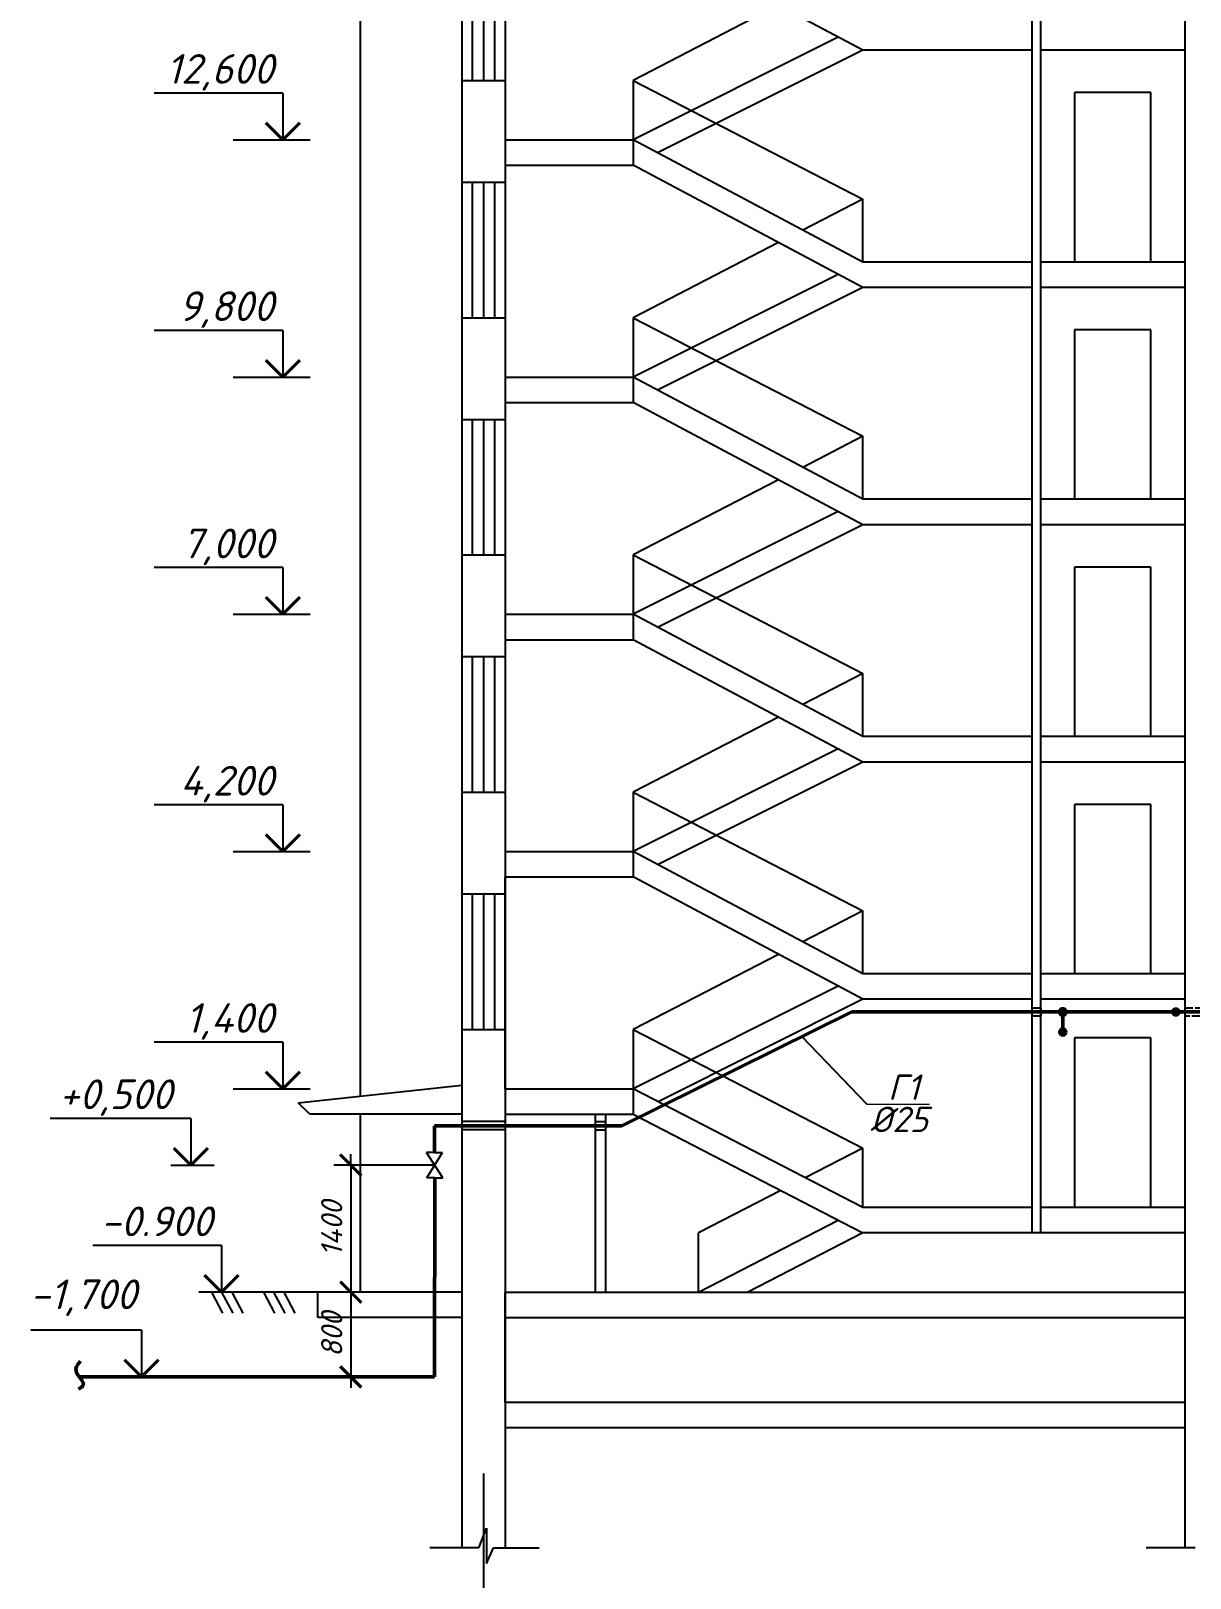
# Model space of a CAD drawing. Header units: millimetres. Extents: x -710977 to 10671, y -929782 to 89628.
# Drawn here: x 1420.1 to 1556.9, y 4478.1 to 4660.6 of the extents above; entities that cross this region are included whole.
import ezdxf

# ---------------------------------------------------------------- set-up
doc = ezdxf.new("R2010")
doc.units = ezdxf.units.MM
doc.header["$LTSCALE"] = 0.4
doc.linetypes.add('ACAD_ISO02W100', pattern=[15, 12, -3])
for name, color, linetype, lineweight in [('A-WALL', 113, 'Continuous', 9), ('I-WALL', 2, 'Continuous', 9), ('Надписи', 7, 'Continuous', 20), ('среднегодовой', 255, 'Continuous', 25)]:
    doc.layers.add(name, color=color, linetype=linetype, lineweight=lineweight)
for name, color, linetype in [('VPORTS', 7, 'Continuous'), ('аксонометрия', 84, 'Continuous'), ('кварталыИнфо', 7, 'Continuous'), ('оси', 255, 'Continuous'), ('СхемаГидравлика', 7, 'Continuous')]:
    doc.layers.add(name, color=color, linetype=linetype)
doc.styles.add('Zhenka', font='isocpeur.ttf', dxfattribs={"height": 400})
doc.styles.add('размерный', font='isocpeui.ttf')
doc.styles.add('текстовый', font='isocpeui.ttf', dxfattribs={"height": 5})
doc.dimstyles.new('размерный', dxfattribs={"dimtxt": 5, "dimasz": 2.5, "dimexe": 2, "dimexo": 0, "dimgap": 1, "dimtad": 1, "dimtxsty": 'размерный', "dimblk": 'ARCHTICK', "dimcen": 2.5, "dimadec": 0, "dimazin": 0, "dimtfac": 1, "dimtmove": 0, "dimatfit": 2, "dimfxl": 1.25, "dimarcsym": 0})

# ---------------------------------------------------------------- blocks, each defined once
blk = doc.blocks.new('_ArchTick')
at = {"color": 0, "linetype": 'ByBlock', "const_width": 0.15}
blk.add_lwpolyline([(-0.5, -0.5), (0.5, 0.5)], dxfattribs=at)
blk = doc.blocks.new('*D31')
at = {"layer": 'Defpoints', "color": 0, "transparency": 16777216}
for p in [(1467.75, 4511.81), (1457.85, 4501.81), (1467.74, 4501.81)]:
    blk.add_point(p, dxfattribs=at)
at = {"layer": 'среднегодовой', "color": 0, "lineweight": -2, "transparency": 16777216}
for p, q in [((1467.75, 4511.81), (1455.85, 4511.81)), ((1457.85, 4511.81), (1457.85, 4501.81)), ((1467.74, 4501.81), (1455.85, 4501.81))]:
    blk.add_line(p, q, dxfattribs=at)
at = {"layer": 'среднегодовой', "color": 0, "lineweight": -2, "transparency": 16777216, "xscale": 2.5, "yscale": 2.5, "zscale": 2.5}
for p, rotation in [((1457.85, 4511.81), 90), ((1457.85, 4501.81), 270)]:
    blk.add_blockref('_ArchTick', p, dxfattribs=dict(at, rotation=rotation))
at = {"layer": 'среднегодовой', "color": 0, "lineweight": 25, "transparency": 16777216, "insert": (1455.6, 4506.81), "char_height": 2.5, "attachment_point": 5, "rotation": 90, "style": 'размерный'}
blk.add_mtext('800', dxfattribs=at)
blk = doc.blocks.new('*D30')
at = {"layer": 'Defpoints', "color": 0, "transparency": 16777216}
for p in [(1467.74, 4526.81), (1457.85, 4511.81), (1467.74, 4511.81)]:
    blk.add_point(p, dxfattribs=at)
at = {"layer": 'среднегодовой', "color": 0, "lineweight": -2, "transparency": 16777216}
for p, q in [((1467.74, 4526.81), (1455.85, 4526.81)), ((1457.85, 4526.81), (1457.85, 4511.81)), ((1467.74, 4511.81), (1455.85, 4511.81))]:
    blk.add_line(p, q, dxfattribs=at)
at = {"layer": 'среднегодовой', "color": 0, "lineweight": -2, "transparency": 16777216, "xscale": 2.5, "yscale": 2.5, "zscale": 2.5}
for p, rotation in [((1457.85, 4526.81), 90), ((1457.85, 4511.81), 270)]:
    blk.add_blockref('_ArchTick', p, dxfattribs=dict(at, rotation=rotation))
at = {"layer": 'среднегодовой', "color": 0, "lineweight": 25, "transparency": 16777216, "insert": (1455.6, 4519.31), "char_height": 2.5, "attachment_point": 5, "rotation": 90, "style": 'размерный'}
blk.add_mtext('1400', dxfattribs=at)

msp = doc.modelspace()

# ---------------------------------------------------------------- hatches: boundary and pattern name
at = {"layer": 'СхемаГидравлика', "lineweight": 50}
h = msp.add_hatch(color=256, dxfattribs=at)
h.dxf.hatch_style = 1
edge = h.paths.add_edge_path()
edge.add_arc((1541.844, 4544.872), 0.391, 0, 360)
at = {"layer": 'СхемаГидравлика', "lineweight": 40}
h = msp.add_hatch(color=256, dxfattribs=at)
h.dxf.hatch_style = 1
edge = h.paths.add_edge_path()
edge.add_arc((1555.178, 4544.872), 0.391, 0, 360)
h = msp.add_hatch(color=256, dxfattribs=at)
h.dxf.hatch_style = 1
edge = h.paths.add_edge_path()
edge.add_arc((1541.844, 4542.507), 0.391, 0, 360)

# ---------------------------------------------------------------- linework, layer by layer
at = {"color": 7, "lineweight": 25}
for p, q in [((1472.183, 4670.806), (1472.183, 4654.806)), ((1473.494, 4670.806), (1473.494, 4654.806)), ((1474.805, 4670.806), (1474.805, 4654.806)), ((1470.944, 4654.806), (1476.044, 4654.806)), ((1449.84, 4653.309), (1434.65, 4653.309)), ((1449.84, 4653.309), (1449.84, 4647.806)), ((1443.959, 4647.806), (1453.071, 4647.806)), ((1470.944, 4642.806), (1476.044, 4642.806)), ((1472.183, 4642.806), (1472.183, 4626.806)), ((1473.494, 4642.806), (1473.494, 4626.806)), ((1474.805, 4642.806), (1474.805, 4626.806)), ((1470.944, 4626.806), (1476.044, 4626.806)), ((1449.84, 4625.309), (1434.65, 4625.309)), ((1449.84, 4625.309), (1449.84, 4619.806)), ((1443.959, 4619.806), (1453.071, 4619.806)), ((1470.944, 4614.806), (1476.044, 4614.806)), ((1472.183, 4614.806), (1472.183, 4598.806)), ((1473.494, 4614.806), (1473.494, 4598.806)), ((1474.805, 4614.806), (1474.805, 4598.806)), ((1449.84, 4597.309), (1434.65, 4597.309)), ((1449.84, 4597.309), (1449.84, 4591.806)), ((1470.944, 4598.806), (1476.044, 4598.806)), ((1443.959, 4591.806), (1453.071, 4591.806)), ((1470.944, 4586.806), (1476.044, 4586.806)), ((1472.183, 4586.806), (1472.183, 4570.806)), ((1473.494, 4586.806), (1473.494, 4570.806)), ((1474.805, 4586.806), (1474.805, 4570.806)), ((1470.944, 4570.806), (1476.044, 4570.806)), ((1449.84, 4569.309), (1434.65, 4569.309)), ((1449.84, 4569.309), (1449.84, 4563.806)), ((1443.959, 4563.806), (1453.071, 4563.806)), ((1470.944, 4558.806), (1476.044, 4558.806)), ((1472.183, 4558.806), (1472.183, 4542.806)), ((1473.494, 4558.806), (1473.494, 4542.806)), ((1474.805, 4558.806), (1474.805, 4542.806)), ((1470.944, 4542.806), (1476.044, 4542.806)), ((1449.84, 4541.309), (1434.65, 4541.309)), ((1449.84, 4541.309), (1449.84, 4535.806)), ((1443.959, 4535.806), (1453.071, 4535.806)), ((1451.658, 4534.167), (1470.944, 4536.241)), ((1453.02, 4532.806), (1451.658, 4534.167)), ((1438.995, 4532.309), (1422.394, 4532.309)), ((1438.995, 4532.309), (1423.805, 4532.309)), ((1438.995, 4532.309), (1438.995, 4526.806)), ((1470.944, 4532.806), (1453.02, 4532.806)), ((1436.637, 4526.806), (1441.725, 4526.806)), ((1436.637, 4526.806), (1441.725, 4526.806)), ((1442.607, 4517.309), (1427.416, 4517.309)), ((1442.607, 4517.309), (1442.607, 4511.806)), ((1441.407, 4511.806), (1442.717, 4509.329)), ((1442.607, 4511.806), (1443.917, 4509.329)), ((1443.807, 4511.806), (1445.117, 4509.329)), ((1447.542, 4511.806), (1448.852, 4509.329)), ((1448.742, 4511.806), (1450.052, 4509.329)), ((1449.942, 4511.806), (1451.252, 4509.329)), ((1433.173, 4507.309), (1420.12, 4507.309)), ((1433.173, 4507.309), (1433.173, 4501.806)), ((1472.972, 4481.63), (1473.859, 4483.957)), ((1473.859, 4483.957), (1473.859, 4479.794)), ((1472.972, 4481.63), (1467.19, 4481.63)), ((1473.859, 4479.794), (1474.671, 4481.63)), ((1474.671, 4481.63), (1480.083, 4481.63)), ((1557.469, 4481.63), (1551.687, 4481.63))]:
    msp.add_line(p, q, dxfattribs=at)
at = {"color": 7, "lineweight": 50}
msp.add_line((1516.945, 4544.872), (1489.845, 4531.449), dxfattribs=at)
at = {"color": 7, "lineweight": 20}
for p, q in [((1518.743, 4533.991), (1526.101, 4533.991)), ((1518.743, 4533.991, 1), (1526.101, 4533.991, 1)), ((1518.743, 4533.991, 2), (1526.101, 4533.991, 2)), ((1518.743, 4533.991, 3), (1526.101, 4533.991, 3)), ((1518.743, 4533.991, 4), (1526.101, 4533.991, 4)), ((1518.743, 4533.991, 5), (1526.101, 4533.991, 5)), ((1518.743, 4533.991, 6), (1526.101, 4533.991, 6)), ((1518.743, 4533.991, 7), (1526.101, 4533.991, 7)), ((1518.743, 4533.991, 8), (1526.101, 4533.991, 8)), ((1518.743, 4533.991, 9), (1526.101, 4533.991, 9))]:
    msp.add_line(p, q, dxfattribs=at)
at = {"layer": 'A-WALL', "lineweight": 25}
for p, q in [((1458.944, 4798.475), (1458.944, 4534.951)), ((1556.244, 4798.372), (1556.244, 4511.806)), ((1470.944, 4793.806), (1470.944, 4481.63)), ((1476.044, 4793.806), (1476.044, 4481.63)), ((1538.244, 4658.372), (1518.244, 4658.372)), ((1556.244, 4658.372), (1539.244, 4658.372)), ((1476.044, 4647.806), (1491.144, 4647.806)), ((1476.044, 4644.806), (1491.144, 4644.806)), ((1538.244, 4633.372), (1518.244, 4633.372)), ((1556.244, 4633.372), (1539.244, 4633.372)), ((1538.244, 4630.372), (1518.244, 4630.372)), ((1556.244, 4630.372), (1539.244, 4630.372)), ((1476.044, 4619.806), (1491.144, 4619.806)), ((1476.044, 4616.806), (1491.144, 4616.806)), ((1538.244, 4605.372), (1518.244, 4605.372)), ((1556.244, 4605.372), (1539.244, 4605.372)), ((1538.244, 4602.372), (1518.244, 4602.372)), ((1556.244, 4602.372), (1539.244, 4602.372)), ((1476.044, 4591.806), (1491.144, 4591.806)), ((1476.044, 4588.806), (1491.144, 4588.806)), ((1538.244, 4577.372), (1518.244, 4577.372)), ((1556.244, 4577.372), (1539.244, 4577.372)), ((1538.244, 4574.372), (1518.244, 4574.372)), ((1556.244, 4574.372), (1539.244, 4574.372)), ((1476.044, 4563.806), (1491.144, 4563.806)), ((1476.044, 4560.806), (1491.144, 4560.806)), ((1476.044, 4535.806), (1476.044, 4560.806)), ((1538.244, 4549.372), (1518.244, 4549.372)), ((1556.244, 4549.372), (1539.244, 4549.372)), ((1518.244, 4546.372), (1494.093, 4534.282)), ((1538.244, 4546.372), (1518.244, 4546.372)), ((1556.244, 4546.372), (1539.244, 4546.372)), ((1476.044, 4535.806), (1491.144, 4535.806)), ((1476.044, 4532.806), (1491.144, 4532.806)), ((1538.244, 4521.806), (1518.244, 4521.806)), ((1556.244, 4521.806), (1539.244, 4521.806)), ((1556.244, 4518.806), (1518.244, 4518.806)), ((1470.944, 4511.806), (1439.944, 4511.806)), ((1453.944, 4508.806), (1453.944, 4511.806)), ((1476.044, 4508.806), (1476.044, 4511.806)), ((1476.044, 4511.806), (1556.244, 4511.806)), ((1556.244, 4511.806), (1556.244, 4481.63)), ((1470.944, 4508.806), (1453.944, 4508.806)), ((1476.044, 4498.806), (1476.044, 4508.806)), ((1476.044, 4508.806), (1556.244, 4508.806)), ((1556.244, 4498.806), (1476.044, 4498.806)), ((1556.244, 4495.806), (1476.044, 4495.806))]:
    msp.add_line(p, q, dxfattribs=at)
at = {"layer": 'I-WALL', "lineweight": 25}
for p, q in [((1538.244, 4518.806), (1538.244, 4798.372)), ((1539.244, 4518.806), (1539.244, 4798.372)), ((1486.696, 4532.806), (1486.696, 4511.806)), ((1487.896, 4532.806), (1487.896, 4511.806))]:
    msp.add_line(p, q, dxfattribs=at)
at = {"layer": 'VPORTS', "ltscale": 0.2}
for p, q in [((1552.244, 4653.372), (1543.244, 4653.372)), ((1543.244, 4653.372), (1543.244, 4633.372)), ((1552.244, 4633.372), (1552.244, 4653.372)), ((1552.244, 4625.372), (1543.244, 4625.372)), ((1543.244, 4625.372), (1543.244, 4605.372)), ((1552.244, 4605.372), (1552.244, 4625.372)), ((1552.244, 4597.372), (1543.244, 4597.372)), ((1543.244, 4597.372), (1543.244, 4577.372)), ((1552.244, 4577.372), (1552.244, 4597.372)), ((1552.244, 4569.372), (1543.244, 4569.372)), ((1543.244, 4569.372), (1543.244, 4549.372)), ((1552.244, 4549.372), (1552.244, 4569.372)), ((1538.244, 4544.872), (1538.244, 4545.372)), ((1538.244, 4545.372), (1539.244, 4545.372)), ((1539.244, 4544.372), (1538.244, 4544.372)), ((1539.244, 4545.372), (1539.244, 4544.372)), ((1552.244, 4541.806), (1543.244, 4541.806)), ((1543.244, 4541.806), (1543.244, 4521.806)), ((1552.244, 4521.806), (1552.244, 4541.806)), ((1458.944, 4532.806), (1458.944, 4511.806))]:
    msp.add_line(p, q, dxfattribs=at)
at = {"layer": 'VPORTS', "linetype": 'ACAD_ISO02W100', "ltscale": 0.2}
for p, q in [((1556.244, 4545.372), (1559.244, 4545.372)), ((1559.244, 4544.372), (1556.244, 4544.372))]:
    msp.add_line(p, q, dxfattribs=at)
at = {"layer": 'VPORTS'}
msp.add_line((1493.887, 4511.806), (1493.917, 4511.806), dxfattribs=at)
at = {"layer": 'аксонометрия', "color": 7, "lineweight": 50}
for p, q in [((1541.844, 4544.872), (1516.945, 4544.872)), ((1541.844, 4544.872), (1541.844, 4542.507)), ((1555.178, 4544.872), (1541.844, 4544.872)), ((1588.687, 4544.872), (1555.569, 4544.872)), ((1467.744, 4531.449), (1467.744, 4528.303)), ((1467.744, 4531.449), (1476.044, 4531.449)), ((1476.044, 4531.449), (1489.845, 4531.449)), ((1476.044, 4531.449), (1481.044, 4531.449)), ((1467.749, 4525.308), (1467.744, 4501.806)), ((1425.812, 4501.806), (1467.744, 4501.806))]:
    msp.add_line(p, q, dxfattribs=at)
at = {"layer": 'аксонометрия', "color": 7, "lineweight": 25}
for p, q in [((1470.944, 4531.993), (1476.044, 4531.993)), ((1486.696, 4531.949), (1487.896, 4531.949)), ((1470.944, 4530.993), (1476.044, 4530.993)), ((1486.696, 4530.949), (1487.896, 4530.949))]:
    msp.add_line(p, q, dxfattribs=at)
at = {"layer": 'аксонометрия', "color": 7}
for p, q in [((1467.74, 4528.303), (1466.797, 4528.301)), ((1468.692, 4525.311), (1466.797, 4528.301)), ((1466.806, 4525.305), (1468.683, 4528.306)), ((1467.74, 4528.303), (1468.683, 4528.306)), ((1467.749, 4525.308), (1466.806, 4525.305)), ((1467.749, 4525.308), (1468.692, 4525.311))]:
    msp.add_line(p, q, dxfattribs=at)
at = {"layer": 'аксонометрия', "color": 7, "lineweight": 50}
msp.add_spline([(1425.951, 4503.647), (1425.425, 4502.772), (1425.812, 4501.806), (1426.312, 4500.921), (1425.734, 4500.343)], degree=3, dxfattribs=at)
at = {"layer": 'кварталыИнфо', "ltscale": 0.12}
for p, q in [((1511.07, 4541.962), (1518.743, 4533.991, 9)), ((1457.846, 4526.806), (1457.846, 4528.106)), ((1467.825, 4526.753), (1457.825, 4526.806)), ((1457.846, 4501.806), (1457.846, 4500.506))]:
    msp.add_line(p, q, dxfattribs=at)
at = {"layer": 'Надписи', "color": 7, "linetype": 'ByBlock', "lineweight": 40, "ltscale": 0.2}
for p, q in [((1449.84, 4647.806), (1447.84, 4649.806)), ((1449.84, 4647.806), (1451.84, 4649.806)), ((1449.84, 4619.806), (1447.84, 4621.806)), ((1449.84, 4619.806), (1451.84, 4621.806)), ((1449.84, 4591.806), (1447.84, 4593.806)), ((1449.84, 4591.806), (1451.84, 4593.806)), ((1449.84, 4563.806), (1447.84, 4565.806)), ((1449.84, 4563.806), (1451.84, 4565.806)), ((1449.84, 4535.806), (1447.84, 4537.806)), ((1449.84, 4535.806), (1451.84, 4537.806)), ((1438.995, 4526.806), (1436.995, 4528.806)), ((1438.995, 4526.806), (1440.995, 4528.806)), ((1442.607, 4511.806), (1440.607, 4513.806)), ((1442.607, 4511.806), (1444.607, 4513.806)), ((1433.173, 4501.806), (1431.173, 4503.806)), ((1433.173, 4501.806), (1435.173, 4503.806))]:
    msp.add_line(p, q, dxfattribs=at)
at = {"layer": 'оси'}
for p, q in [((1518.244, 4658.372), (1491.144, 4672.806)), ((1508.299, 4663.668), (1491.144, 4654.806)), ((1515.34, 4659.918), (1491.144, 4647.806)), ((1518.244, 4658.372), (1494.093, 4646.282)), ((1491.144, 4654.806), (1518.244, 4640.806)), ((1491.144, 4654.806), (1491.144, 4644.806)), ((1518.244, 4633.372), (1491.144, 4647.806)), ((1518.244, 4630.372), (1491.144, 4644.806)), ((1518.244, 4640.806), (1511.159, 4637.146)), ((1518.244, 4633.372), (1518.244, 4640.806)), ((1508.299, 4635.668), (1491.144, 4626.806)), ((1515.34, 4631.918), (1491.144, 4619.806)), ((1518.244, 4630.372), (1494.093, 4618.282)), ((1491.144, 4626.806), (1518.244, 4612.806)), ((1491.144, 4626.806), (1491.144, 4616.806)), ((1518.244, 4605.372), (1491.144, 4619.806)), ((1518.244, 4602.372), (1491.144, 4616.806)), ((1518.244, 4612.806), (1511.159, 4609.146)), ((1518.244, 4605.372), (1518.244, 4612.806)), ((1508.299, 4607.668), (1491.144, 4598.806)), ((1515.34, 4603.918), (1491.144, 4591.806)), ((1518.244, 4602.372), (1494.093, 4590.282)), ((1491.144, 4598.806), (1518.244, 4584.806)), ((1491.144, 4598.806), (1491.144, 4588.806)), ((1518.244, 4577.372), (1491.144, 4591.806)), ((1518.244, 4574.372), (1491.144, 4588.806)), ((1518.244, 4584.806), (1511.159, 4581.146)), ((1518.244, 4577.372), (1518.244, 4584.806)), ((1508.299, 4579.668), (1491.144, 4570.806)), ((1515.34, 4575.918), (1491.144, 4563.806)), ((1518.244, 4574.372), (1494.093, 4562.282)), ((1491.144, 4570.806), (1518.244, 4556.806)), ((1491.144, 4570.806), (1491.144, 4560.806)), ((1518.244, 4549.372), (1491.144, 4563.806)), ((1518.244, 4546.372), (1491.144, 4560.806)), ((1518.244, 4556.806), (1511.159, 4553.146)), ((1518.244, 4556.372), (1518.244, 4556.806)), ((1518.244, 4549.372), (1518.244, 4556.372)), ((1508.299, 4551.668), (1491.144, 4542.806)), ((1515.34, 4547.918), (1491.144, 4535.806)), ((1491.144, 4542.806), (1518.244, 4528.806)), ((1491.144, 4542.806), (1491.144, 4532.806)), ((1518.244, 4521.806), (1491.144, 4535.806)), ((1491.144, 4532.806), (1518.244, 4518.806)), ((1518.244, 4528.806), (1511.469, 4525.306)), ((1518.244, 4521.806), (1518.244, 4528.806)), ((1508.565, 4523.806), (1498.887, 4518.806)), ((1498.887, 4511.806), (1515.34, 4520.306)), ((1498.887, 4511.806), (1498.887, 4518.806)), ((1518.244, 4518.806), (1504.694, 4511.806))]:
    msp.add_line(p, q, dxfattribs=at)
at = {"layer": 'оси', "lineweight": 25}
msp.add_line((1473.494, 4490.402), (1473.494, 4459.402), dxfattribs=at)
at = {"layer": 'СхемаГидравлика', "lineweight": 50}
msp.add_circle((1541.844, 4544.872), 0.391, dxfattribs=at)
at = {"layer": 'СхемаГидравлика', "lineweight": 40}
for centre in [(1555.178, 4544.872), (1541.844, 4542.507)]:
    msp.add_circle(centre, 0.391, dxfattribs=at)

# ---------------------------------------------------------------- texts
at = {"color": 7, "lineweight": 25, "char_height": 3.5, "width": 13.14349, "style": 'Zhenka'}
for s, insert, attachment_point in [('{\\fISOCPEUR|b0|i1|c0|p34;12,600}', (1448.749, 4657.916), 3), ('{\\fISOCPEUR|b0|i1|c0|p34;9,800}', (1448.749, 4629.916), 3), ('{\\fISOCPEUR|b0|i1|c0|p34;7,000}', (1448.749, 4601.916), 3), ('{\\fISOCPEUR|b0|i1|c0|p34;4,200}', (1448.749, 4573.916), 3), ('{\\fISOCPEUR|b0|i1|c0|p34;1,400}', (1448.749, 4545.916), 3), ('{\\fISOCPEUR|b0|i1|c0|p34;+0,500}', (1436.756, 4536.916), 3), ('{\\fISOCPEUR|b0|i1|c0|p34;-0.900}', (1441.516, 4521.916), 3), ('{\\fISOCPEUR|b0|i1|c0|p34;-1,\\fISOCPEUR|b0|i1|c204|p34;7\\fISOCPEUR|b0|i1|c0|p34;00}', (1432.576, 4508.993), 9)]:
    msp.add_mtext(s, dxfattribs=dict(at, insert=insert, attachment_point=attachment_point))
at = {"color": 7, "lineweight": 20, "char_height": 3, "width": 14.94504, "attachment_point": 1, "style": 'текстовый'}
for s, insert in [('{\\fISOCPEUR|b0|i1|c204|p34;Г1}', (1521.215, 4537.499)), ('{\\fISOCPEUR|b0|i1|c204|p34;Г1}', (1521.215, 4537.499, 1)), ('{\\fISOCPEUR|b0|i1|c204|p34;Г1}', (1521.215, 4537.499, 2)), ('{\\fISOCPEUR|b0|i1|c204|p34;Г1}', (1521.215, 4537.499, 3)), ('{\\fISOCPEUR|b0|i1|c204|p34;Г1}', (1521.215, 4537.499, 4)), ('{\\fISOCPEUR|b0|i1|c204|p34;Г1}', (1521.215, 4537.499, 5)), ('{\\fISOCPEUR|b0|i1|c204|p34;Г1}', (1521.215, 4537.499, 6)), ('{\\fISOCPEUR|b0|i1|c204|p34;Г1}', (1521.215, 4537.499, 7)), ('{\\fISOCPEUR|b0|i1|c204|p34;Г1}', (1521.215, 4537.499, 8)), ('{\\fISOCPEUR|b0|i1|c204|p34;Г1}', (1521.215, 4537.499, 9)), ('%%C25', (1519.126, 4533.695, 9))]:
    msp.add_mtext(s, dxfattribs=dict(at, insert=insert))

# ---------------------------------------------------------------- dimensions: what is measured, and where the dimension line sits
at = {"layer": 'среднегодовой', "color": 7, "lineweight": 25}
for base, p1, p2, text, picture, middle in [((1457.846, 4511.806), (1467.744, 4526.806), (1467.744, 4511.806), '1400', '*D30', (1457.846, 4519.306)), ((1457.846, 4501.806), (1467.746, 4511.806), (1467.744, 4501.806), '800', '*D31', (1457.846, 4506.806))]:
    dim = msp.add_linear_dim(base=base, p1=p1, p2=p2, angle=90, text=text, dimstyle='размерный', override={"dimtxt": 2.5}, dxfattribs=at)
    dim.commit()
    dim.dimension.update_dxf_attribs({"geometry": picture, "text_midpoint": middle, "dimtype": 160})

doc.saveas('drawing.dxf')
